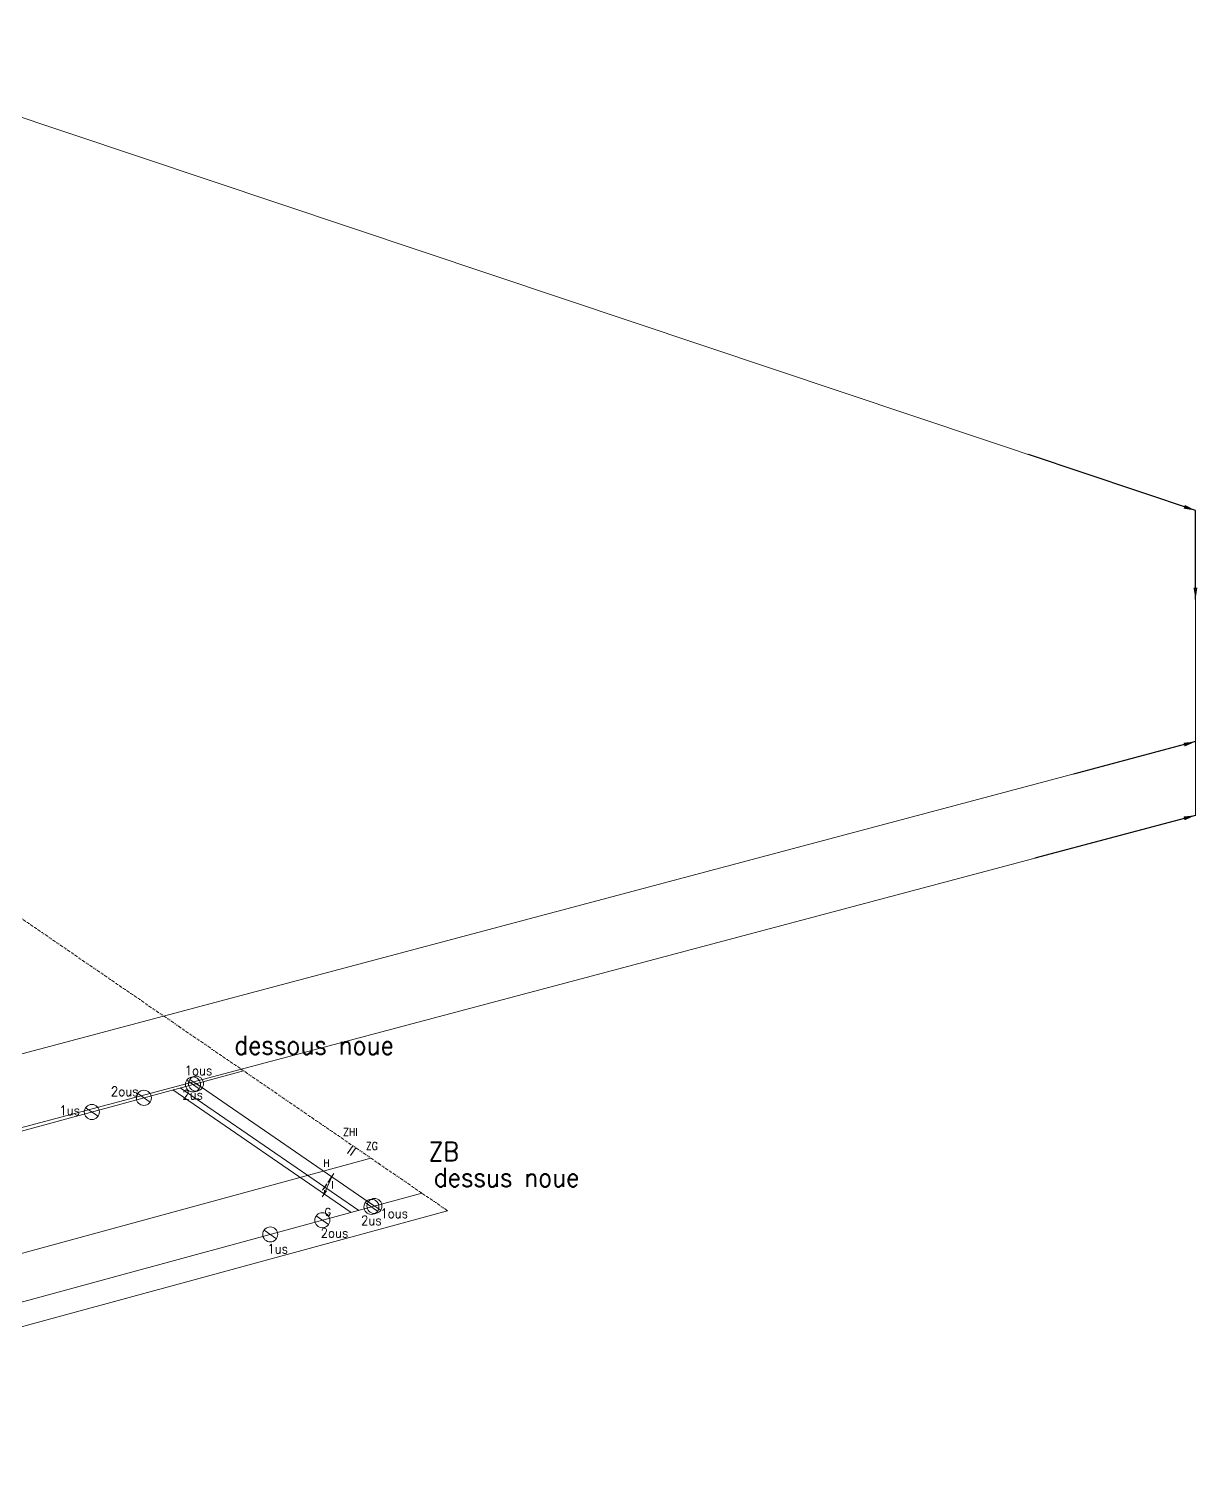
# Model space of a CAD drawing. Header units: millimetres. Extents: x -601 to 1140, y -434 to 970.
# Drawn here: x 520 to 1140, y 16 to 776 of the extents above; entities that cross this region are included whole.
import ezdxf

# ---------------------------------------------------------------- set-up
doc = ezdxf.new("R2010")
doc.units = ezdxf.units.MM
doc.linetypes.add('DASHEDTINY', pattern=[2.8575, 1.905, -0.9525])
doc.linetypes.add('DIVIDETINY', pattern=[4.7625, 1.905, -0.9025, 0.1, -0.8525, 0.1, -0.9025])
for name, color, linetype, lineweight, true_color in [('0_vues', 7, 'Continuous', 0, 0xffffff), ('1_chambree_panne', 3, 'Continuous', 0, 0x00ff00), ('1_chambrée_chevron', 3, 'Continuous', 0, 0x00ff00), ('2_barbe_haute_vue_plan', 3, 'Continuous', 0, 0x00ff00), ('2_engueulement_noue', 2, 'Continuous', 0, 0xffff00), ('2_repos_noue_faitâge', 3, 'Continuous', 0, 0x00ff00)]:
    doc.layers.add(name, color=color, linetype=linetype, lineweight=lineweight, true_color=true_color)
doc.styles.get("Standard").update_dxf_attribs({"font": ''})
doc.styles.add('textstyle1', font='')
doc.styles.add('textstyle2', font='')
doc.styles.add('textstyle39', font='')
doc.styles.add('textstyle59', font='')
doc.styles.add('textstyle60', font='')
doc.styles.add('textstyle61', font='')
doc.styles.add('textstyle64', font='')
doc.styles.add('textstyle65', font='')
doc.styles.add('textstyle67', font='')
doc.styles.add('textstyle68', font='')
doc.styles.add('textstyle70', font='')
doc.styles.add('textstyle71', font='')
doc.styles.add('textstyle72', font='')
doc.styles.add('textstyle73', font='')
doc.styles.add('textstyle75', font='')
doc.styles.add('textstyle76', font='')
doc.styles.get('Standard').set_extended_font_data('txt')
doc.styles.get('textstyle1').set_extended_font_data('standard')
doc.styles.get('textstyle2').set_extended_font_data('standard')
doc.styles.get('textstyle39').set_extended_font_data('standard')
doc.styles.get('textstyle59').set_extended_font_data('standard')
doc.styles.get('textstyle60').set_extended_font_data('standard')
doc.styles.get('textstyle61').set_extended_font_data('standard')
doc.styles.get('textstyle64').set_extended_font_data('standard')
doc.styles.get('textstyle65').set_extended_font_data('standard')
doc.styles.get('textstyle67').set_extended_font_data('standard')
doc.styles.get('textstyle68').set_extended_font_data('standard')
doc.styles.get('textstyle70').set_extended_font_data('standard')
doc.styles.get('textstyle71').set_extended_font_data('STANDARD')
doc.styles.get('textstyle72').set_extended_font_data('STANDARD')
doc.styles.get('textstyle73').set_extended_font_data('STANDARD')
doc.styles.get('textstyle75').set_extended_font_data('STANDARD')
doc.styles.get('textstyle76').set_extended_font_data('STANDARD')
doc.dimstyles.get("Standard").update_dxf_attribs({"dimtxt": 2.5, "dimasz": 2.5, "dimexe": 1.25, "dimexo": 0.625, "dimtad": 1, "dimtxsty": 'Standard', "dimcen": 2.5, "dimadec": 0, "dimazin": 0, "dimtfac": 1, "dimtmove": 0, "dimatfit": 3, "dimfxl": 1, "dimarcsym": 0})

msp = doc.modelspace()

# ---------------------------------------------------------------- linework, layer by layer
at = {"layer": '0_vues', "linetype": 'DIVIDETINY'}
msp.add_line((741.98, 148.15), (473.94, 332.1), dxfattribs=at)
at = {"layer": '0_vues'}
for p, q in [((344.7, 143.77), (633.67, 222.48)), ((728.39, 157.47), (268.06, 32.1))]:
    msp.add_line(p, q, dxfattribs=at)
at = {"layer": '1_chambree_panne'}
for p, q in [((633.67, 222.48), (344.7, 143.77)), ((701.36, 176.02), (289.93, 63.97))]:
    msp.add_line(p, q, dxfattribs=at)
at = {"layer": '1_chambrée_chevron'}
for p, q in [((701.36, 176.02), (289.93, 63.97)), ((741.98, 148.15), (257.07, 16.08))]:
    msp.add_line(p, q, dxfattribs=at)
at = {"layer": '2_barbe_haute_vue_plan', "color": 3, "true_color": 0x00ff00}
for p, q in [((375, 775.88), (1139.04, 520)), ((1139.04, 358.08), (1139.04, 520)), ((1139.04, 397.23), (141.02, 131.66)), ((1139.04, 358.08), (144.38, 93.42))]:
    msp.add_line(p, q, dxfattribs=at)
at = {"layer": '2_engueulement_noue'}
for p, q in [((610.18, 212.92), (603.59, 217.44)), ((611.8, 213.36), (605.21, 217.89)), ((584.13, 205.82), (577.54, 210.35)), ((556.5, 198.3), (549.9, 202.82)), ((704.9, 147.91), (698.31, 152.44)), ((706.53, 148.35), (699.93, 152.88)), ((678.86, 140.82), (672.26, 145.35)), ((651.22, 133.29), (644.62, 137.82))]:
    msp.add_line(p, q, dxfattribs=at)
for centre in [(606.88, 215.18), (608.51, 215.62), (580.84, 208.09), (553.2, 200.56), (701.61, 150.18), (703.23, 150.62), (675.56, 143.08), (647.92, 135.56)]:
    msp.add_circle(centre, 4, dxfattribs=at)
at = {"layer": '2_repos_noue_faitâge'}
for p, q in [((694.85, 148.34), (600.13, 213.34)), ((703.23, 150.62), (608.51, 215.62)), ((690.9, 147.26), (596.18, 212.27)), ((688.99, 178.45), (691.82, 182.57)), ((690.51, 177.4), (693.34, 181.53)), ((679.43, 164.52), (681.7, 167.82)), ((675.69, 159.06), (677.95, 162.36)), ((675.44, 155.44), (677.71, 158.74))]:
    msp.add_line(p, q, dxfattribs=at)
at = {"layer": '2_repos_noue_faitâge', "color": 1, "true_color": 0xff0000}
msp.add_line((680.57, 166.17), (676.57, 157.09), dxfattribs=at)
at = {"layer": '2_repos_noue_faitâge', "color": 1, "linetype": 'DASHEDTINY', "true_color": 0xff0000}
for p, q in [((676.57, 157.09), (676.82, 160.71)), ((676.82, 160.71), (680.57, 166.17))]:
    msp.add_line(p, q, dxfattribs=at)

# ---------------------------------------------------------------- texts
at = {"layer": '0_vues', "char_height": 10, "attachment_point": 1}
for s, insert, width, style in [('dessous noue', (628.74, 241.07), 89.7222, 'textstyle39'), ('ZB', (731.97, 184.58), 14.4444, 'textstyle2'), ('dessus noue', (734.67, 170.88), 81.9445, 'textstyle1')]:
    msp.add_mtext(s, dxfattribs=dict(at, insert=insert, width=width, style=style))
at = {"layer": '2_engueulement_noue', "char_height": 5, "attachment_point": 1}
for s, insert, width, style in [('1ous', (602.5, 225.11), 12.7778, 'textstyle59'), ('2ous', (563.3, 214.04), 13.8889, 'textstyle64'), ('2us', (601.2, 212.24), 10, 'textstyle60'), ('1us', (536.01, 203.94), 8.8889, 'textstyle67'), ('2us', (696.12, 145.49), 10, 'textstyle61'), ('1ous', (706.4, 149.24), 12.7778, 'textstyle70'), ('2ous', (674.67, 138.85), 13.8889, 'textstyle65'), ('1us', (646.37, 130.37), 8.8889, 'textstyle68')]:
    msp.add_mtext(s, dxfattribs=dict(at, insert=insert, width=width, style=style))
at = {"layer": '2_repos_noue_faitâge', "char_height": 4, "attachment_point": 1}
for s, insert, width, style in [('ZHI', (686.57, 191.89), 7.1111, 'textstyle75'), ('ZG', (698.63, 184.5), 5.7778, 'textstyle76'), ('H', (676.05, 175.39), 2.2222, 'textstyle71'), ('G', (676.84, 149.47), 2.2222, 'textstyle72')]:
    msp.add_mtext(s, dxfattribs=dict(at, insert=insert, width=width, style=style))
at = {"layer": '2_repos_noue_faitâge', "insert": (680.41, 163.85), "char_height": 4, "attachment_point": 1, "style": 'textstyle73'}
msp.add_mtext('I', dxfattribs=at)

# ---------------------------------------------------------------- leaders
at = {"layer": '2_barbe_haute_vue_plan', "color": 3, "true_color": 0x00ff00}
for points in [[(1139.04, 520), (1050.34, 549.7)], [(1139.04, 472.68), (1139.04, 520)], [(1139.04, 397.23), (1074.31, 380.01)], [(1139.04, 358.08), (1053.79, 335.39)]]:
    msp.add_leader(points, dimstyle='Standard', override={"dimscale": 2.5}, dxfattribs=at)

doc.saveas('drawing.dxf')
